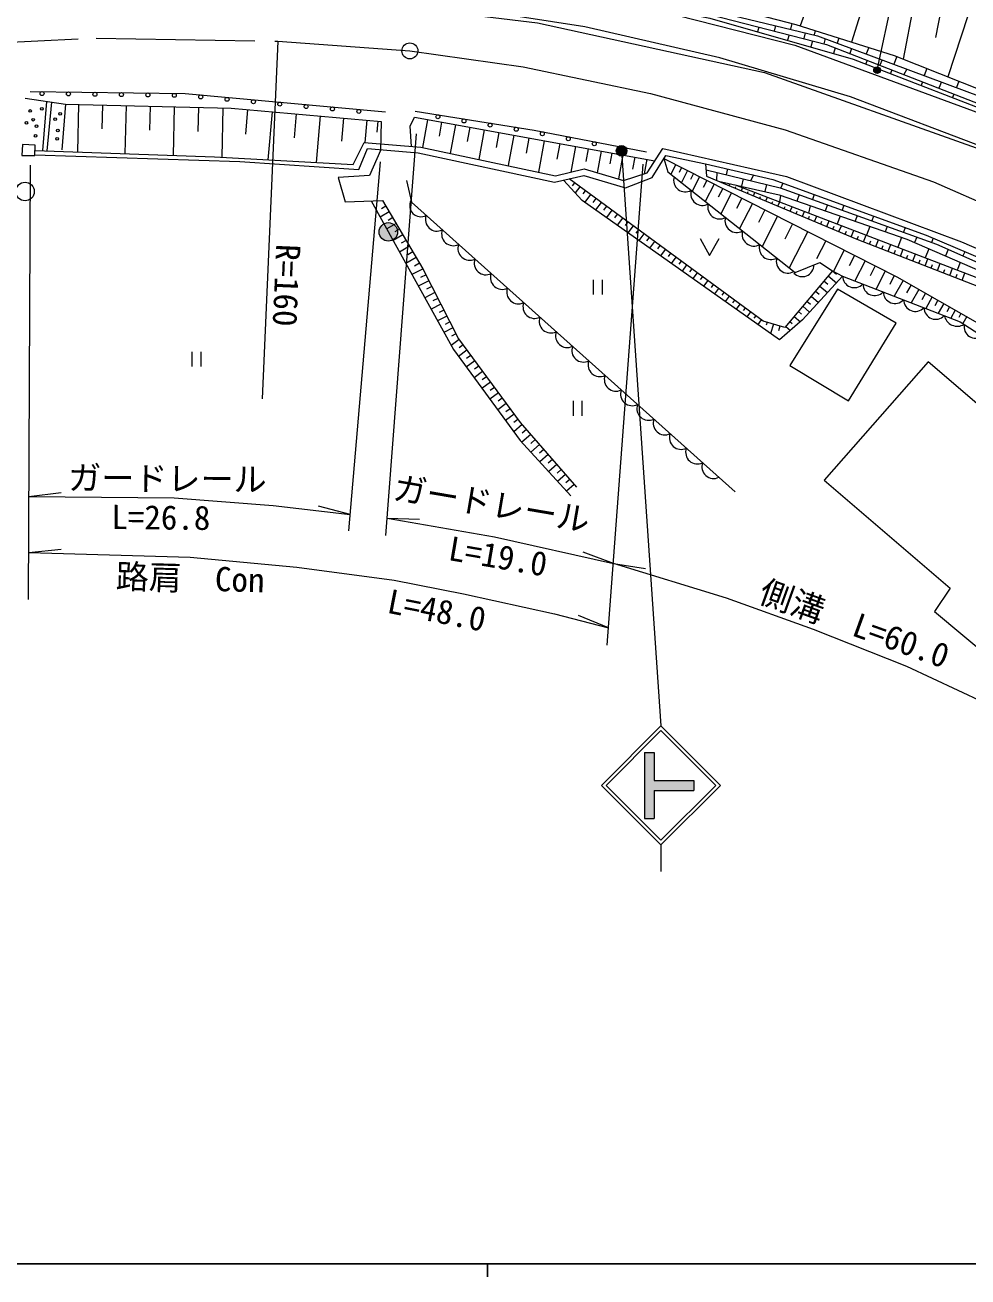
# Model space of a CAD drawing. Units: millimetres at full size, sheet at 1:1000; details may follow other scales. Extents: x 40000 to 680000, y 20000 to 380000.
# Drawn here: x 133037 to 204302, y 204000 to 298649 of the extents above; entities that cross this region are included whole.
import ezdxf
from ezdxf.enums import TextEntityAlignment as Align

# ---------------------------------------------------------------- set-up
doc = ezdxf.new("R2010")
doc.units = ezdxf.units.MM
doc.header["$LTSCALE"] = 1000
doc.linetypes.add('CHAIN', pattern=[18.5, 12, -1.5, 3.5, -1.5])
for name, color, linetype, lineweight in [('M-BGD', 7, 'Continuous', 13), ('M-BGD-EXST', 7, 'Continuous', 13), ('M-BMK', 2, 'CHAIN', 13), ('M-BMK-SRVR', 3, 'Continuous', 13), ('M-STR-HTXT', 7, 'Continuous', 13), ('M-STR-STRC', 7, 'Continuous', 13), ('M-TTL-BAND', 7, 'Continuous', 25)]:
    doc.layers.add(name, color=color, linetype=linetype, lineweight=lineweight)
doc.styles.add('ＭＳ ゴシック', font='')
doc.styles.get('ＭＳ ゴシック').set_extended_font_data('MS Gothic')

msp = doc.modelspace()

# ---------------------------------------------------------------- hatches: boundary and pattern name
at = {"layer": 'M-BGD'}
msp.add_hatch(color=256, dxfattribs=at).paths.add_polyline_path([(161196, 283011, -1), (159796, 283011, -1)])
at = {"layer": 'M-BGD-EXST'}
msp.add_hatch(color=256, dxfattribs=at).paths.add_polyline_path([(197649, 295361, -1), (197210, 295122, -0.41421), (197310, 295461, -0.41421)])
at = {"layer": 'M-STR-STRC'}
for points in [[(177788, 288924, -0.41421), (177910, 289476, -0.41421), (178462, 289353, -1)], [(179844, 243662), (180594, 243662), (180594, 241537), (183594, 241537), (183594, 240787), (180594, 240787), (180594, 238662), (179844, 238662)]]:
    msp.add_hatch(color=256, dxfattribs=at).paths.add_polyline_path(points)

# ---------------------------------------------------------------- linework, layer by layer
at = {"layer": 'M-BGD'}
for p, q in [((192942, 302273), (191631, 298582)), ((196585, 300843), (195506, 297355)), ((200196, 300154), (199415, 296063)), ((202241, 299764), (201851, 297718)), ((204282, 299355), (202777, 294730)), ((188496, 298494), (188395, 298140)), ((189764, 298605), (189659, 298196)), ((190999, 298766), (190895, 298332)), ((192747, 298229), (192669, 297904)), ((190785, 297907), (190667, 297493)), ((192009, 298063), (191896, 297622)), ((192553, 297453), (192422, 296993)), ((193505, 297626), (193404, 297235)), ((194545, 297660), (194407, 297289)), ((194266, 296927), (194145, 296501)), ((195513, 296876), (195366, 296499)), ((196799, 296946), (196619, 296464)), ((198922, 296258), (198707, 295684)), ((196678, 295988), (196572, 295713)), ((197813, 296018), (197654, 295609)), ((199693, 295316), (199461, 294906)), ((201185, 295361), (200988, 294832)), ((198547, 295261), (198442, 294989)), ((203612, 294399), (203433, 293919)), ((200877, 294356), (200772, 294086)), ((202294, 294345), (202111, 293875)), ((203245, 293435), (203142, 293169)), ((134666, 292877), (134354, 289153)), ((135034, 292823), (134696, 289141)), ((136089, 292666), (135829, 289204)), ((137088, 292643), (137004, 289056)), ((138881, 292601), (138839, 290807)), ((140675, 292559), (140589, 288925)), ((142491, 292516), (142449, 290699)), ((144308, 292473), (144222, 288793)), ((146148, 292430), (146105, 290590)), ((147989, 292387), (147901, 288648)), ((149854, 292263), (149688, 290400)), ((151716, 292097), (151392, 288460)), ((153535, 291935), (153373, 290116)), ((155353, 291773), (155041, 288262)), ((157109, 291617), (156952, 289862)), ((158864, 291461), (158714, 289776)), ((159707, 291386), (159632, 290544)), ((163461, 291493), (163080, 289386)), ((164515, 291303), (164324, 290249)), ((165568, 291112), (165176, 288943)), ((166653, 290916), (166457, 289832)), ((167737, 290720), (167333, 288488)), ((168853, 290518), (168651, 289402)), ((169969, 290316), (169554, 288018)), ((171118, 290108), (170910, 288959)), ((172267, 289900), (171839, 287535)), ((173449, 289686), (173235, 288504)), ((174632, 289472), (174280, 287527)), ((175604, 289296), (175428, 288324)), ((176577, 289120), (176281, 287483)), ((177395, 288972), (177247, 288154)), ((178214, 288824), (177886, 287015)), ((179118, 288660), (178955, 287756)), ((180023, 288497), (179823, 287393)), ((182215, 288101), (181844, 287370)), ((182661, 287874), (182475, 287509)), ((186132, 287776), (186026, 287333)), ((183107, 287648), (182644, 286737)), ((183562, 287416), (183331, 286961)), ((184017, 287185), (183461, 286091)), ((184564, 286907), (184286, 286360)), ((185332, 287500), (185288, 286920)), ((187308, 287025), (187180, 286460)), ((188085, 287321), (187891, 286885)), ((174557, 286718), (174387, 286485)), ((174961, 286422), (174619, 285957)), ((175364, 286127), (175193, 285894)), ((185112, 286629), (184443, 285314)), ((185769, 286295), (185435, 285637)), ((186427, 285961), (185624, 284380)), ((185795, 286707), (185825, 286778)), ((186256, 286514), (186316, 286656)), ((186717, 286320), (186764, 286431)), ((187178, 286126), (187272, 286349)), ((187639, 285933), (187692, 286058)), ((188100, 285739), (188206, 285990)), ((189086, 286597), (188963, 286055)), ((190308, 286706), (190172, 286329)), ((160314, 284947), (159973, 284745)), ((175767, 285831), (175338, 285246)), ((176170, 285535), (175956, 285243)), ((176573, 285239), (176155, 284669)), ((176977, 284944), (176767, 284659)), ((187218, 285559), (186816, 284769)), ((188008, 285158), (187043, 283257)), ((188561, 285546), (188620, 285685)), ((189022, 285352), (189140, 285632)), ((189483, 285158), (189548, 285313)), ((189944, 284965), (190074, 285273)), ((190144, 285774), (190063, 285277)), ((190405, 284771), (190476, 284940)), ((190866, 284578), (191008, 284914)), ((191549, 285831), (191379, 285343)), ((192388, 284992), (192251, 284437)), ((192688, 285839), (192553, 285467)), ((193675, 285062), (193514, 284600)), ((194930, 285022), (194798, 284655)), ((160569, 284517), (159886, 284113)), ((160823, 284086), (160482, 283884)), ((177380, 284648), (176972, 284092)), ((177783, 284352), (177579, 284074)), ((178186, 284057), (177789, 283515)), ((188958, 284675), (188476, 283725)), ((189908, 284192), (188748, 281908)), ((191327, 284384), (191404, 284567)), ((191788, 284190), (191942, 284556)), ((192249, 283997), (192332, 284194)), ((192710, 283803), (192876, 284197)), ((194642, 284207), (194411, 283607)), ((195933, 284244), (195781, 283810)), ((197172, 284206), (197041, 283843)), ((161078, 283656), (160370, 283237)), ((161333, 283226), (160979, 283016)), ((178589, 283761), (178391, 283490)), ((178993, 283465), (178606, 282938)), ((179396, 283170), (179202, 282906)), ((191050, 283612), (190470, 282470)), ((192192, 283032), (190798, 280287)), ((193171, 283609), (193260, 283821)), ((193632, 283416), (193809, 283838)), ((194093, 283222), (194188, 283448)), ((194554, 283029), (194743, 283480)), ((195015, 282835), (195116, 283075)), ((195476, 282641), (195677, 283121)), ((196894, 283422), (196637, 282753)), ((198195, 283426), (198053, 283018)), ((199550, 283340), (199421, 282982)), ((161588, 282796), (160854, 282362)), ((161842, 282365), (161476, 282148)), ((179799, 282874), (179423, 282361)), ((180202, 282578), (180014, 282322)), ((180605, 282283), (180240, 281784)), ((193565, 282335), (192868, 280962)), ((195937, 282449), (196035, 282699)), ((196403, 282267), (196598, 282768)), ((196869, 282086), (196968, 282338)), ((197335, 281904), (197532, 282409)), ((199284, 282590), (198998, 281846)), ((200431, 282617), (200253, 282204)), ((201663, 282538), (201546, 282213)), ((162097, 281935), (161339, 281486)), ((162352, 281505), (161972, 281280)), ((181009, 281987), (180826, 281738)), ((181412, 281691), (181057, 281207)), ((181815, 281395), (181637, 281153)), ((194937, 281637), (194129, 280045)), ((195733, 281233), (195329, 280437)), ((197801, 281723), (197900, 281977)), ((198267, 281541), (198465, 282051)), ((198733, 281359), (198833, 281617)), ((199198, 281178), (199399, 281692)), ((199664, 280996), (199765, 281256)), ((200130, 280815), (200332, 281334)), ((201338, 281734), (201075, 281049)), ((202810, 281684), (202595, 281189)), ((204070, 281512), (203927, 281189)), ((162606, 281074), (161823, 280611)), ((163115, 280214), (162277, 279788)), ((162861, 280644), (162469, 280412)), ((182218, 281100), (181874, 280630)), ((182621, 280804), (182449, 280569)), ((183024, 280508), (182691, 280053)), ((183428, 280213), (183261, 279985)), ((196529, 280829), (195757, 279309)), ((197289, 280442), (196903, 279682)), ((200596, 280633), (200698, 280895)), ((201062, 280452), (201266, 280975)), ((201528, 280270), (201631, 280534)), ((201994, 280088), (202200, 280617)), ((202460, 279907), (202563, 280173)), ((202925, 279725), (203133, 280258)), ((203716, 280704), (203492, 280120)), ((163568, 279322), (162761, 278912)), ((163342, 279768), (162923, 279555)), ((175980, 279393), (175980, 278275)), ((176647, 279393), (176647, 278275)), ((183831, 279917), (183507, 279476)), ((184234, 279621), (184072, 279401)), ((184637, 279326), (184324, 278899)), ((193418, 279300), (193712, 279053)), ((193739, 279683), (194359, 279163)), ((194060, 280066), (194370, 279806)), ((198049, 280056), (197354, 278688)), ((198734, 279709), (198386, 279024)), ((199406, 279339), (198730, 278153)), ((203391, 279544), (203496, 279813)), ((203857, 279362), (204067, 279900)), ((164021, 278430), (163246, 278037)), ((163794, 278876), (163391, 278671)), ((185040, 279030), (184884, 278817)), ((185444, 278734), (185141, 278322)), ((185847, 278438), (185696, 278232)), ((192776, 278533), (193054, 278300)), ((193097, 278916), (193685, 278423)), ((199999, 279001), (199661, 278408)), ((200591, 278663), (200016, 277653)), ((201096, 278375), (200809, 277870)), ((164474, 277539), (163730, 277161)), ((164247, 277985), (163860, 277788)), ((186250, 278143), (185958, 277745)), ((186653, 277847), (186507, 277648)), ((187056, 277551), (186775, 277168)), ((191812, 277384), (192338, 276943)), ((192133, 277767), (192396, 277546)), ((192454, 278150), (193011, 277683)), ((201601, 278088), (201111, 277227)), ((202036, 277840), (201791, 277410)), ((202470, 277593), (202054, 276861)), ((202905, 277345), (202696, 276979)), ((164927, 276647), (164214, 276285)), ((164700, 277093), (164328, 276904)), ((187460, 277256), (187319, 277064)), ((187863, 276960), (187592, 276591)), ((188266, 276664), (188131, 276480)), ((191169, 276617), (191645, 276219)), ((191491, 277001), (191728, 276801)), ((203339, 277098), (202996, 276495)), ((203774, 276850), (203602, 276549)), ((204208, 276603), (203914, 276087)), ((165380, 275756), (164698, 275410)), ((165153, 276202), (164797, 276020)), ((188669, 276369), (188409, 276014)), ((189120, 276169), (189058, 275958)), ((189599, 276028), (189391, 275320)), ((190079, 275887), (189975, 275533)), ((190527, 275851), (190882, 275554)), ((190848, 276234), (191026, 276086)), ((165841, 274870), (165241, 274427)), ((165606, 275310), (165265, 275137)), ((145648, 273950), (145648, 272832)), ((146315, 273950), (146315, 272832)), ((166435, 274065), (165796, 273594)), ((166138, 274467), (165838, 274246)), ((166732, 273663), (166412, 273427)), ((167029, 273260), (166388, 272788)), ((167326, 272858), (167005, 272622)), ((167622, 272456), (166981, 271982)), ((168216, 271651), (167573, 271176)), ((167919, 272053), (167598, 271816)), ((168810, 270846), (168165, 270371)), ((168513, 271248), (168191, 271011)), ((169403, 270041), (168758, 269565)), ((169106, 270444), (168784, 270206)), ((174463, 270230), (174463, 269112)), ((175130, 270230), (175130, 269112)), ((169997, 269237), (169350, 268759)), ((169700, 269639), (169377, 269401)), ((170294, 268834), (169970, 268596)), ((170603, 268442), (169981, 267900)), ((170932, 268065), (170621, 267794)), ((171260, 267688), (170590, 267104)), ((171588, 267311), (171253, 267019)), ((171917, 266934), (171264, 266366)), ((172245, 266557), (171919, 266273)), ((172573, 266180), (171938, 265627)), ((172902, 265803), (172584, 265526)), ((173230, 265426), (172613, 264888)), ((173559, 265049), (173250, 264780)), ((173887, 264671), (173287, 264149)), ((174215, 264294), (173915, 264033)), ((174544, 263917), (173961, 263410))]:
    msp.add_line(p, q, dxfattribs=at)
for points in [[(157566, 303818), (158196, 305001), (173517, 302817), (182038, 301104), (191289, 298690), (198723, 296337), (207287, 292941), (215929, 289187), (227341, 283302), (231313, 281061)], [(157702, 304073), (173237, 301883), (182136, 300127), (193609, 297182), (209865, 290860), (223497, 284448), (230607, 280535)], [(157979, 304594), (176792, 301735), (192926, 297842), (206785, 292668), (222539, 285491), (231068, 280879)], [(157848, 303538), (171275, 301901), (184795, 299167), (195634, 296077), (208006, 291285), (217703, 286915), (227139, 282061), (235342, 277161), (238586, 275076)], [(158434, 303054), (167474, 302032), (182301, 299400), (191210, 297121), (207576, 291100), (222825, 283918), (235265, 276848), (238459, 274921)], [(133417, 293629), (145134, 293475), (160270, 292088)], [(133034, 293119), (136089, 292666), (148620, 292372), (159954, 291364), (159912, 289158), (159071, 287268), (156696, 287121), (157222, 285272), (160059, 285377), (163111, 280221), (165804, 274921), (170471, 268594), (174719, 263716)], [(162256, 289473), (162148, 291000), (162477, 291672), (180645, 288384)], [(162530, 292135), (171522, 290705), (180016, 289057)], [(132855, 289610), (132800, 288781), (133783, 288781), (133805, 289565), (132856, 289629)], [(133794, 289173), (147348, 288678), (157832, 288112), (158680, 289779), (162956, 289413), (173141, 287260), (175307, 287768), (178278, 286901), (180045, 287464), (181244, 289305)], [(133785, 288842), (149265, 288328), (158256, 287734), (158911, 289316), (162761, 288984), (173051, 286758), (175258, 287269), (178409, 286353), (180439, 287115), (181462, 288779), (184468, 288163)], [(181244, 289305), (190585, 287203), (203815, 282264), (213426, 278096), (226111, 270482), (232917, 265812)], [(181324, 288553), (198939, 279604), (211829, 272261), (215545, 270015), (218095, 267041), (219774, 264256), (220074, 262216), (217915, 258049), (214739, 253946)], [(181324, 288553), (181607, 287557), (191234, 279942), (193105, 280694), (194070, 280077), (194822, 279672)], [(184468, 288163), (189566, 286976), (201144, 282759), (213100, 277665), (224609, 270953)], [(184468, 288163), (184541, 287234), (195899, 282464), (208265, 277644), (214701, 275067), (224790, 269115), (222957, 266003), (219973, 263021)], [(161863, 286904), (162235, 285253), (186707, 263356)], [(194822, 279672), (191809, 276363), (190066, 274843), (175141, 285386), (173742, 286918)], [(194070, 280077), (190462, 275774), (188823, 276256), (174154, 287014)], [(184504, 287699), (190111, 286351), (201924, 282077), (213611, 276897), (224369, 270702)], [(185450, 286852), (190029, 285814), (199689, 282449), (212414, 276935)], [(186699, 286569), (210734, 277340), (213748, 276613), (223991, 270307), (224609, 270953)], [(159205, 285346), (165417, 274109), (170469, 267237), (174283, 263057)], [(184061, 282509), (184776, 281214), (185492, 282509)], [(194822, 279672), (203713, 276216), (213862, 269676), (218845, 261380), (214477, 255144), (214739, 253946)]]:
    msp.add_lwpolyline(points, dxfattribs=at)
for points in [[(145465, 301687), (145465, 301136), (153956, 300986), (171774, 298806), (188914, 295050), (204929, 289363), (222497, 280768), (231072, 275653), (238811, 270472), (238965, 270809), (232701, 275045), (224041, 280275), (215530, 284769), (206177, 289146), (195414, 293230), (185558, 296165), (175339, 298511), (165908, 299963), (155839, 301143)], [(194436, 278674), (190835, 272901), (195277, 270235), (198877, 276116)], [(201305, 273182), (193424, 264247), (202968, 256077), (201764, 254301), (206063, 250721), (215158, 261140), (211566, 264440), (213400, 266330), (209321, 269876), (207447, 267912)]]:
    msp.add_lwpolyline(points, close=True, dxfattribs=at)
for centre, radius in [((134321, 293467), 150), ((136320, 293441), 150), ((138320, 293414), 150), ((140320, 293388), 150), ((142320, 293362), 150), ((144320, 293335), 150), ((146315, 293216), 150), ((148306, 293033), 150), ((150298, 292851), 150), ((152290, 292668), 150), ((154281, 292486), 150), ((133423, 292152), 100), ((133653, 291491), 100), ((134305, 292317), 100), ((135306, 291537), 100), ((135692, 291941), 100), ((156273, 292303), 150), ((158265, 292121), 150), ((164237, 291711), 150), ((166213, 291397), 150), ((133138, 291262), 100), ((133901, 291004), 100), ((135522, 290679), 100), ((168188, 291083), 150), ((170163, 290769), 150), ((172134, 290433), 150), ((133836, 290270), 100), ((135463, 290040), 100), ((174098, 290052), 150), ((176061, 289671), 150), ((178024, 289290), 150), ((133036, 286063), 700), ((160496, 283011), 700)]:
    msp.add_circle(centre, radius, dxfattribs=at)
for centre, radius, start, end in [((182941, 286921), 886, 163.36965, 299.9378), ((184235, 285897), 886, 163.36965, 299.9378), ((162940, 284988), 832, 151.88633, 299.07025), ((185529, 284873), 886, 163.36965, 299.9378), ((164179, 283954), 886, 159.89378, 296.46193), ((186823, 283850), 886, 163.36965, 299.9378), ((165408, 282854), 886, 159.89378, 296.46193), ((188117, 282826), 886, 163.36965, 299.9378), ((166638, 281754), 886, 159.89378, 296.46193), ((189411, 281802), 886, 163.36965, 299.9378), ((167867, 280654), 886, 159.89378, 296.46193), ((190705, 280779), 886, 163.36965, 299.9378), ((191776, 280513), 886, 223.60613, 0.17427), ((169097, 279553), 886, 159.89378, 296.46193), ((195711, 279678), 886, 180.47511, 317.04325), ((170327, 278453), 886, 159.89378, 296.46193), ((197249, 279081), 886, 180.47511, 317.04325), ((198787, 278483), 886, 180.47511, 317.04325), ((171556, 277353), 886, 159.89378, 296.46193), ((200325, 277885), 886, 180.47511, 317.04325), ((172786, 276253), 886, 159.89378, 296.46193), ((201863, 277287), 886, 180.47511, 317.04325), ((203499, 276885), 1007, 191.54021, 300.93569), ((174015, 275152), 886, 159.89378, 296.46193), ((204889, 275849), 886, 168.91484, 305.48299), ((175245, 274052), 886, 159.89378, 296.46193), ((176475, 272952), 886, 159.89378, 296.46193), ((177704, 271852), 886, 159.89378, 296.46193), ((178934, 270751), 886, 159.89378, 296.46193), ((180164, 269651), 886, 159.89378, 296.46193), ((181393, 268551), 886, 159.89378, 296.46193), ((182623, 267451), 886, 159.89378, 296.46193), ((183852, 266350), 886, 159.89378, 296.46193), ((185082, 265250), 886, 159.89378, 296.46193)]:
    msp.add_arc(centre, radius, start, end, dxfattribs=at)
at = {"layer": 'M-BGD-EXST'}
msp.add_line((197429, 295242), (199353, 304100), dxfattribs=at)
msp.add_circle((197429, 295242), 250, dxfattribs=at)
at = {"layer": 'M-BMK'}
msp.add_lwpolyline([(61503, 292199), (99580, 295124), (125073, 297019), (138414, 297669), (152143, 297435), (162124, 296694), (170680, 295488), (180315, 293473), (190483, 290718), (201689, 286786), (210252, 283057), (220130, 278079), (227565, 273707), (238754, 266165), (250950, 255859)], dxfattribs=at)
at = {"layer": 'M-BMK-SRVR'}
msp.add_circle((162124, 296694), 600, dxfattribs=at)
at = {"layer": 'M-STR-HTXT'}
for p, q in [((152143, 297435), (150970, 270398)), ((160295, 260050), (162634, 290434)), ((133302, 255219), (133438, 288055)), ((159869, 288311), (157496, 260413)), ((177042, 251775), (179765, 288136)), ((133334, 262998), (135768, 263317)), ((157601, 261650), (155225, 262269)), ((160395, 261355), (162849, 261282)), ((133316, 258762), (135756, 259035)), ((177503, 257932), (175208, 258802)), ((177503, 257932), (179928, 257550)), ((177139, 253072), (174871, 254012))]:
    msp.add_line(p, q, dxfattribs=at)
for points in [[(133334, 262998), (144297, 262893), (151789, 262322), (157601, 261650)], [(160395, 261355), (168513, 259967), (177503, 257932)], [(133316, 258762), (145507, 258422), (153577, 257670), (160927, 256670), (166174, 255636), (173043, 254131), (177139, 253072)], [(215444, 242358), (205512, 247431), (199684, 250159), (192626, 252957), (186062, 255323), (177503, 257932)]]:
    msp.add_lwpolyline(points, dxfattribs=at)
at = {"layer": 'M-STR-STRC'}
for p, q in [((178125, 289139), (181095, 245663)), ((176595, 241163), (181095, 245663)), ((176948, 241163), (181095, 245309)), ((185595, 241163), (181095, 245663)), ((185242, 241163), (181095, 245309)), ((179844, 243662), (179844, 238662)), ((179844, 243662), (180594, 243662)), ((180594, 243662), (180594, 241537)), ((180594, 241537), (183594, 241537)), ((183594, 241537), (183594, 240787)), ((176595, 241163), (181095, 236662)), ((176948, 241163), (181095, 237016)), ((180594, 240787), (183594, 240787)), ((180594, 240787), (180594, 238662)), ((181095, 237016), (185242, 241163)), ((181095, 236663), (185595, 241163)), ((179844, 238662), (180594, 238662)), ((181095, 236662), (181095, 234662))]:
    msp.add_line(p, q, dxfattribs=at)
msp.add_circle((178125, 289139), 400, dxfattribs=at)
at = {"layer": 'M-TTL-BAND'}
for p, q in [((40000, 205000), (579000, 205000)), ((168000, 205000), (168000, 204000))]:
    msp.add_line(p, q, dxfattribs=at)

# ---------------------------------------------------------------- texts
at = {"layer": 'M-STR-HTXT', "style": 'ＭＳ ゴシック'}
for s, rotation, p in [('R=160', 267.517, (151480, 282149)), ('ガードレール', 359.451, (136286, 262970)), ('ガードレール', 350.299, (160671, 262276)), ('L=26.8', 359.451, (139548, 259996)), ('L=19.0', 350.299, (164854, 257671)), ('路肩\u3000Con', 358.405, (139858, 255518)), ('側溝\u3000L=60.0', 340.179, (188181, 254559)), ('L=48.0', 348.859, (160210, 253688))]:
    msp.add_text(s, height=1833, rotation=rotation, dxfattribs=at).set_placement(p, align=Align.BOTTOM_LEFT)

doc.saveas('drawing.dxf')
